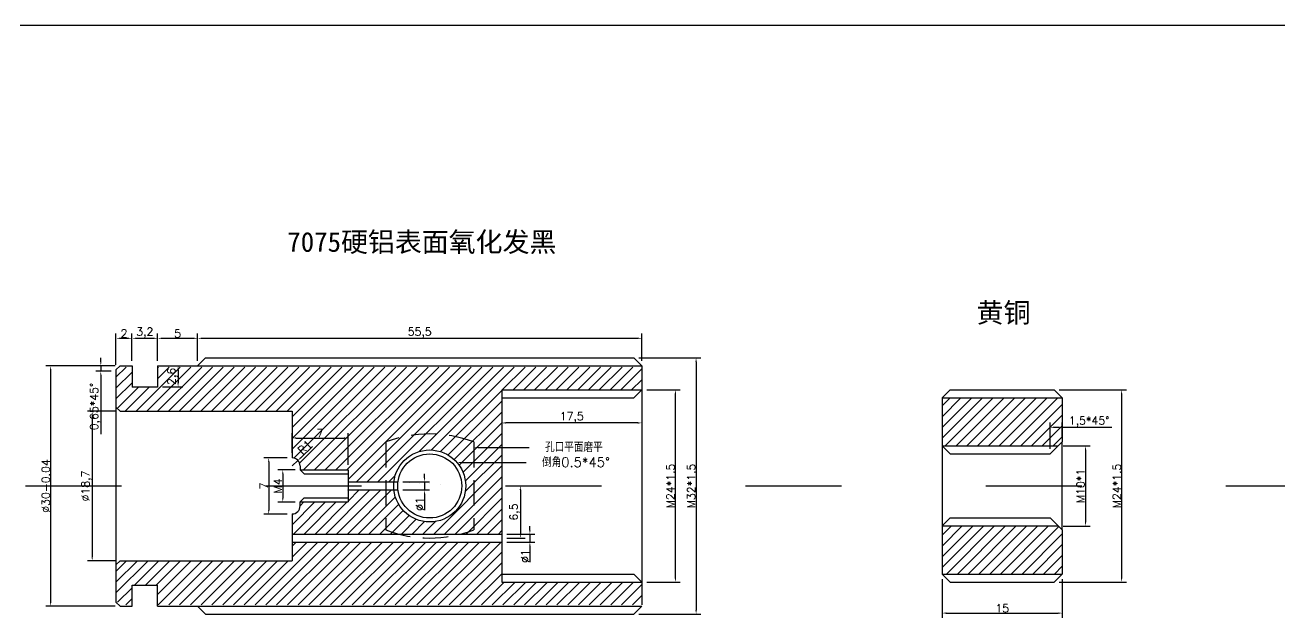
# Model space of a CAD drawing. Header units: millimetres. Extents: x 6817 to 15937, y -5221 to -164.
# Drawn here: x 9699.4 to 9856.1, y -1596.4 to -1522.4 of the extents above; entities that cross this region are included whole.
import ezdxf
from ezdxf import colors
from ezdxf.entities.mleader import LeaderData, LeaderLine
from ezdxf.math import Vec2, Vec3

# ---------------------------------------------------------------- set-up
doc = ezdxf.new("R2010")
doc.units = ezdxf.units.MM
doc.linetypes.add('ACAD_ISO03W100', pattern=[30, 12, -18])
doc.linetypes.add('HIDDEN', pattern=[9.525, 6.35, -3.175])
doc.layers.add('图层2', color=108, linetype='Continuous')
doc.styles.get("Standard").update_dxf_attribs({"font": 'txt', "bigfont": 'gbcbig.shx'})
doc.dimstyles.new('ISO-25', dxfattribs={"dimtxt": 1, "dimasz": 0.5, "dimexe": 0.6, "dimexo": 0.625, "dimgap": 0.1, "dimtad": 1, "dimtxsty": 'Standard', "dimcen": 2.5, "dimadec": 0, "dimazin": 0, "dimtfac": 1, "dimtmove": 0, "dimatfit": 3, "dimfxl": 0, "dimarcsym": 0})

# ---------------------------------------------------------------- blocks, each defined once
blk = doc.blocks.new('*D353')
at = {"layer": 'Defpoints', "color": 0, "linetype": 'ByBlock', "transparency": 16777216}
for p in [(9712.71, -1561.51), (9710.71, -1565.46), (9712.71, -1564.96)]:
    blk.add_point(p, dxfattribs=at)
at = {"layer": '图层2', "color": 0, "linetype": 'ByBlock', "lineweight": -2, "transparency": 16777216}
for p, q in [((9710.71, -1564.83), (9710.71, -1560.91)), ((9711.21, -1561.51), (9712.21, -1561.51)), ((9712.71, -1564.33), (9712.71, -1560.91))]:
    blk.add_line(p, q, dxfattribs=at)
at = {"layer": '图层2', "color": 0, "linetype": 'ByBlock', "transparency": 16777216}
for points in [[(9711.21, -1561.43), (9711.21, -1561.59), (9710.71, -1561.51)], [(9712.21, -1561.43), (9712.21, -1561.59), (9712.71, -1561.51)]]:
    blk.add_solid(points, dxfattribs=at)
at = {"layer": '图层2', "color": 0, "linetype": 'ByBlock', "transparency": 16777216, "insert": (9711.71, -1560.91), "char_height": 1, "attachment_point": 5}
blk.add_mtext('2', dxfattribs=at)
blk = doc.blocks.new('*D354')
at = {"layer": 'Defpoints', "color": 0, "linetype": 'ByBlock', "transparency": 16777216}
for p in [(9715.91, -1561.51), (9712.71, -1564.96), (9715.91, -1564.96)]:
    blk.add_point(p, dxfattribs=at)
at = {"layer": '图层2', "color": 0, "linetype": 'ByBlock', "lineweight": -2, "transparency": 16777216}
for p, q in [((9712.71, -1564.33), (9712.71, -1560.91)), ((9713.21, -1561.51), (9715.41, -1561.51)), ((9715.91, -1564.33), (9715.91, -1560.91))]:
    blk.add_line(p, q, dxfattribs=at)
at = {"layer": '图层2', "color": 0, "linetype": 'ByBlock', "transparency": 16777216}
for points in [[(9713.21, -1561.43), (9713.21, -1561.59), (9712.71, -1561.51)], [(9715.41, -1561.43), (9715.41, -1561.59), (9715.91, -1561.51)]]:
    blk.add_solid(points, dxfattribs=at)
at = {"layer": '图层2', "color": 0, "linetype": 'ByBlock', "transparency": 16777216, "insert": (9714.31, -1560.83), "char_height": 1, "attachment_point": 5}
blk.add_mtext('3,2', dxfattribs=at)
blk = doc.blocks.new('*D355')
at = {"layer": 'Defpoints', "color": 0, "linetype": 'ByBlock', "transparency": 16777216}
for p in [(9720.91, -1561.51), (9715.91, -1564.96), (9720.91, -1564.96)]:
    blk.add_point(p, dxfattribs=at)
at = {"layer": '图层2', "color": 0, "linetype": 'ByBlock', "lineweight": -2, "transparency": 16777216}
for p, q in [((9715.91, -1564.33), (9715.91, -1560.91)), ((9716.41, -1561.51), (9720.41, -1561.51)), ((9720.91, -1564.33), (9720.91, -1560.91))]:
    blk.add_line(p, q, dxfattribs=at)
at = {"layer": '图层2', "color": 0, "linetype": 'ByBlock', "transparency": 16777216}
for points in [[(9716.41, -1561.43), (9716.41, -1561.59), (9715.91, -1561.51)], [(9720.41, -1561.43), (9720.41, -1561.59), (9720.91, -1561.51)]]:
    blk.add_solid(points, dxfattribs=at)
at = {"layer": '图层2', "color": 0, "linetype": 'ByBlock', "transparency": 16777216, "insert": (9718.41, -1560.91), "char_height": 1, "attachment_point": 5}
blk.add_mtext('5', dxfattribs=at)
blk = doc.blocks.new('*D287')
at = {"layer": 'Defpoints', "color": 0, "linetype": 'ByBlock', "transparency": 16777216}
for p in [(9776.41, -1561.51), (9720.91, -1564.96), (9776.41, -1564.96)]:
    blk.add_point(p, dxfattribs=at)
at = {"layer": '图层2', "color": 0, "linetype": 'ByBlock', "lineweight": -2, "transparency": 16777216}
for p, q in [((9720.91, -1564.33), (9720.91, -1560.91)), ((9721.41, -1561.51), (9775.91, -1561.51)), ((9776.41, -1564.33), (9776.41, -1560.91))]:
    blk.add_line(p, q, dxfattribs=at)
at = {"layer": '图层2', "color": 0, "linetype": 'ByBlock', "transparency": 16777216}
for points in [[(9721.41, -1561.43), (9721.41, -1561.59), (9720.91, -1561.51)], [(9775.91, -1561.43), (9775.91, -1561.59), (9776.41, -1561.51)]]:
    blk.add_solid(points, dxfattribs=at)
at = {"layer": '图层2', "color": 0, "linetype": 'ByBlock', "transparency": 16777216, "insert": (9748.66, -1560.83), "char_height": 1, "attachment_point": 5}
blk.add_mtext('55,5', dxfattribs=at)
blk = doc.blocks.new('*D356')
at = {"layer": 'Defpoints', "color": 0, "linetype": 'ByBlock', "transparency": 16777216}
for p in [(9715.91, -1564.96), (9715.91, -1567.56), (9718.47, -1567.56)]:
    blk.add_point(p, dxfattribs=at)
at = {"layer": '图层2', "color": 0, "linetype": 'ByBlock', "lineweight": -2, "transparency": 16777216}
for p, q in [((9716.54, -1564.96), (9719.07, -1564.96)), ((9718.47, -1565.46), (9718.47, -1567.06)), ((9716.54, -1567.56), (9719.07, -1567.56))]:
    blk.add_line(p, q, dxfattribs=at)
at = {"layer": '图层2', "color": 0, "linetype": 'ByBlock', "transparency": 16777216}
for points in [[(9718.38, -1565.46), (9718.55, -1565.46), (9718.47, -1564.96)], [(9718.38, -1567.06), (9718.55, -1567.06), (9718.47, -1567.56)]]:
    blk.add_solid(points, dxfattribs=at)
at = {"layer": '图层2', "color": 0, "linetype": 'ByBlock', "transparency": 16777216, "insert": (9717.78, -1566.26), "char_height": 1, "attachment_point": 5, "rotation": 90}
blk.add_mtext('2,6', dxfattribs=at)
blk = doc.blocks.new('*D357')
at = {"layer": 'Defpoints', "color": 0, "linetype": 'ByBlock', "transparency": 16777216}
for p in [(9708.81, -1565.61), (9710.71, -1565.61), (9711.21, -1564.96)]:
    blk.add_point(p, dxfattribs=at)
at = {"layer": '图层2', "color": 0, "linetype": 'ByBlock', "lineweight": -2, "transparency": 16777216}
for p, q in [((9708.81, -1564.46), (9708.81, -1563.96)), ((9710.59, -1564.96), (9708.21, -1564.96)), ((9710.09, -1565.61), (9708.21, -1565.61)), ((9708.81, -1564.96), (9708.81, -1565.61)), ((9708.81, -1566.11), (9708.81, -1573.47))]:
    blk.add_line(p, q, dxfattribs=at)
at = {"layer": '图层2', "color": 0, "linetype": 'ByBlock', "transparency": 16777216}
for points in [[(9708.73, -1564.46), (9708.89, -1564.46), (9708.81, -1564.96)], [(9708.73, -1566.11), (9708.89, -1566.11), (9708.81, -1565.61)]]:
    blk.add_solid(points, dxfattribs=at)
at = {"layer": '图层2', "color": 0, "linetype": 'ByBlock', "transparency": 16777216, "insert": (9708.13, -1570.04), "char_height": 1, "attachment_point": 5, "rotation": 90}
blk.add_mtext('0,65*45%%D', dxfattribs=at)
blk = doc.blocks.new('*D358')
at = {"layer": 'Defpoints', "color": 0, "linetype": 'ByBlock', "transparency": 16777216}
for p in [(9711.21, -1564.96), (9702.54, -1594.96), (9711.21, -1594.96)]:
    blk.add_point(p, dxfattribs=at)
at = {"layer": '图层2', "color": 0, "linetype": 'ByBlock', "lineweight": -2, "transparency": 16777216}
for p, q in [((9710.59, -1564.96), (9701.94, -1564.96)), ((9702.54, -1565.46), (9702.54, -1594.46)), ((9710.59, -1594.96), (9701.94, -1594.96))]:
    blk.add_line(p, q, dxfattribs=at)
at = {"layer": '图层2', "color": 0, "linetype": 'ByBlock', "transparency": 16777216}
for points in [[(9702.46, -1565.46), (9702.63, -1565.46), (9702.54, -1564.96)], [(9702.46, -1594.46), (9702.63, -1594.46), (9702.54, -1594.96)]]:
    blk.add_solid(points, dxfattribs=at)
at = {"layer": '图层2', "color": 0, "linetype": 'ByBlock', "transparency": 16777216, "insert": (9701.94, -1579.96), "char_height": 1, "attachment_point": 5, "rotation": 90}
blk.add_mtext('%%C30-0.04', dxfattribs=at)
blk = doc.blocks.new('*D359')
at = {"layer": 'Defpoints', "color": 0, "linetype": 'ByBlock', "transparency": 16777216}
for p in [(9711.21, -1570.61), (9707.74, -1589.31), (9711.21, -1589.31)]:
    blk.add_point(p, dxfattribs=at)
at = {"layer": '图层2', "color": 0, "linetype": 'ByBlock', "lineweight": -2, "transparency": 16777216}
for p, q in [((9710.59, -1570.61), (9707.14, -1570.61)), ((9707.74, -1571.11), (9707.74, -1588.81)), ((9710.59, -1589.31), (9707.14, -1589.31))]:
    blk.add_line(p, q, dxfattribs=at)
at = {"layer": '图层2', "color": 0, "linetype": 'ByBlock', "transparency": 16777216}
for points in [[(9707.65, -1571.11), (9707.82, -1571.11), (9707.74, -1570.61)], [(9707.65, -1588.81), (9707.82, -1588.81), (9707.74, -1589.31)]]:
    blk.add_solid(points, dxfattribs=at)
at = {"layer": '图层2', "color": 0, "linetype": 'ByBlock', "transparency": 16777216, "insert": (9707.05, -1579.96), "char_height": 1, "attachment_point": 5, "rotation": 90}
blk.add_mtext('%%C18,7', dxfattribs=at)
blk = doc.blocks.new('*D360')
at = {"layer": 'Defpoints', "color": 0, "linetype": 'ByBlock', "transparency": 16777216}
for p in [(9775.41, -1563.96), (9775.41, -1595.96), (9783.2, -1595.96)]:
    blk.add_point(p, dxfattribs=at)
at = {"layer": '图层2', "color": 0, "linetype": 'ByBlock', "lineweight": -2, "transparency": 16777216}
for p, q in [((9776.04, -1563.96), (9783.8, -1563.96)), ((9783.2, -1564.46), (9783.2, -1595.46)), ((9776.04, -1595.96), (9783.8, -1595.96))]:
    blk.add_line(p, q, dxfattribs=at)
at = {"layer": '图层2', "color": 0, "linetype": 'ByBlock', "transparency": 16777216}
for points in [[(9783.11, -1564.46), (9783.28, -1564.46), (9783.2, -1563.96)], [(9783.11, -1595.46), (9783.28, -1595.46), (9783.2, -1595.96)]]:
    blk.add_solid(points, dxfattribs=at)
at = {"layer": '图层2', "color": 0, "linetype": 'ByBlock', "transparency": 16777216, "insert": (9782.6, -1579.96), "char_height": 1, "attachment_point": 5, "rotation": 90}
blk.add_mtext('M32*1.5', dxfattribs=at)
blk = doc.blocks.new('*D361')
at = {"layer": 'Defpoints', "color": 0, "linetype": 'ByBlock', "transparency": 16777216}
for p in [(9776.41, -1567.96), (9780.61, -1567.96), (9776.41, -1591.96)]:
    blk.add_point(p, dxfattribs=at)
at = {"layer": '图层2', "color": 0, "linetype": 'ByBlock', "lineweight": -2, "transparency": 16777216}
for p, q in [((9777.04, -1567.96), (9781.21, -1567.96)), ((9780.61, -1591.46), (9780.61, -1568.46)), ((9777.04, -1591.96), (9781.21, -1591.96))]:
    blk.add_line(p, q, dxfattribs=at)
at = {"layer": '图层2', "color": 0, "linetype": 'ByBlock', "transparency": 16777216}
for points in [[(9780.53, -1568.46), (9780.7, -1568.46), (9780.61, -1567.96)], [(9780.53, -1591.46), (9780.7, -1591.46), (9780.61, -1591.96)]]:
    blk.add_solid(points, dxfattribs=at)
at = {"layer": '图层2', "color": 0, "linetype": 'ByBlock', "transparency": 16777216, "insert": (9780.01, -1579.96), "char_height": 1, "attachment_point": 5, "rotation": 90}
blk.add_mtext('M24*1.5', dxfattribs=at)
blk = doc.blocks.new('*D362')
at = {"layer": 'Defpoints', "color": 0, "linetype": 'ByBlock', "transparency": 16777216}
for p in [(9758.91, -1568.96), (9776.41, -1567.96), (9758.91, -1572.08)]:
    blk.add_point(p, dxfattribs=at)
at = {"layer": '图层2', "color": 0, "linetype": 'ByBlock', "lineweight": -2, "transparency": 16777216}
for p, q in [((9776.41, -1568.58), (9776.41, -1572.68)), ((9758.91, -1569.58), (9758.91, -1572.68)), ((9775.91, -1572.08), (9759.41, -1572.08))]:
    blk.add_line(p, q, dxfattribs=at)
at = {"layer": '图层2', "color": 0, "linetype": 'ByBlock', "transparency": 16777216}
for points in [[(9759.41, -1572), (9759.41, -1572.17), (9758.91, -1572.08)], [(9775.91, -1572), (9775.91, -1572.17), (9776.41, -1572.08)]]:
    blk.add_solid(points, dxfattribs=at)
at = {"layer": '图层2', "color": 0, "linetype": 'ByBlock', "transparency": 16777216, "insert": (9767.66, -1571.4), "char_height": 1, "attachment_point": 5}
blk.add_mtext('17,5', dxfattribs=at)
blk = doc.blocks.new('*D363')
at = {"layer": 'Defpoints', "color": 0, "linetype": 'ByBlock', "transparency": 16777216}
for p in [(9733.71, -1577.96), (9731.55, -1581.96), (9733.71, -1581.96)]:
    blk.add_point(p, dxfattribs=at)
at = {"layer": '图层2', "color": 0, "linetype": 'ByBlock', "lineweight": -2, "transparency": 16777216}
for p, q in [((9733.09, -1577.96), (9730.95, -1577.96)), ((9731.55, -1578.46), (9731.55, -1581.46)), ((9733.09, -1581.96), (9730.95, -1581.96))]:
    blk.add_line(p, q, dxfattribs=at)
at = {"layer": '图层2', "color": 0, "linetype": 'ByBlock', "transparency": 16777216}
for points in [[(9731.47, -1578.46), (9731.64, -1578.46), (9731.55, -1577.96)], [(9731.47, -1581.46), (9731.64, -1581.46), (9731.55, -1581.96)]]:
    blk.add_solid(points, dxfattribs=at)
at = {"layer": '图层2', "color": 0, "linetype": 'ByBlock', "transparency": 16777216, "insert": (9730.95, -1579.96), "char_height": 1, "attachment_point": 5, "rotation": 90}
blk.add_mtext('M4', dxfattribs=at)
blk = doc.blocks.new('*D364')
at = {"layer": 'Defpoints', "color": 0, "linetype": 'ByBlock', "transparency": 16777216}
for p in [(9739.71, -1573.97), (9732.71, -1576.46), (9739.71, -1577.96)]:
    blk.add_point(p, dxfattribs=at)
at = {"layer": '图层2', "color": 0, "linetype": 'ByBlock', "lineweight": -2, "transparency": 16777216}
for p, q in [((9732.71, -1575.83), (9732.71, -1573.37)), ((9733.21, -1573.97), (9739.21, -1573.97)), ((9739.71, -1577.33), (9739.71, -1573.37))]:
    blk.add_line(p, q, dxfattribs=at)
at = {"layer": '图层2', "color": 0, "linetype": 'ByBlock', "transparency": 16777216}
for points in [[(9733.21, -1573.88), (9733.21, -1574.05), (9732.71, -1573.97)], [(9739.21, -1573.88), (9739.21, -1574.05), (9739.71, -1573.97)]]:
    blk.add_solid(points, dxfattribs=at)
at = {"layer": '图层2', "color": 0, "linetype": 'ByBlock', "transparency": 16777216, "insert": (9736.21, -1573.37), "char_height": 1, "attachment_point": 5}
blk.add_mtext('7', dxfattribs=at)
blk = doc.blocks.new('*D365')
at = {"layer": 'Defpoints', "color": 0, "linetype": 'ByBlock', "transparency": 16777216}
for p in [(9745.94, -1579.46), (9745.94, -1580.46), (9749.27, -1580.46)]:
    blk.add_point(p, dxfattribs=at)
at = {"layer": '图层2', "color": 0, "linetype": 'ByBlock', "lineweight": -2, "transparency": 16777216}
for p, q in [((9749.27, -1578.96), (9749.27, -1578.46)), ((9746.57, -1579.46), (9749.87, -1579.46)), ((9746.57, -1580.46), (9749.87, -1580.46)), ((9749.27, -1579.46), (9749.27, -1580.46)), ((9749.27, -1580.96), (9749.27, -1582.99))]:
    blk.add_line(p, q, dxfattribs=at)
at = {"layer": '图层2', "color": 0, "linetype": 'ByBlock', "transparency": 16777216}
for points in [[(9749.19, -1578.96), (9749.35, -1578.96), (9749.27, -1579.46)], [(9749.19, -1580.96), (9749.35, -1580.96), (9749.27, -1580.46)]]:
    blk.add_solid(points, dxfattribs=at)
at = {"layer": '图层2', "color": 0, "linetype": 'ByBlock', "transparency": 16777216, "insert": (9748.67, -1582.22), "char_height": 1, "attachment_point": 5, "rotation": 90}
blk.add_mtext('%%C1', dxfattribs=at)
blk = doc.blocks.new('*D366')
at = {"layer": 'Defpoints', "color": 0, "linetype": 'ByBlock', "transparency": 16777216}
for p in [(9758.91, -1585.96), (9758.91, -1586.96), (9762.43, -1586.96)]:
    blk.add_point(p, dxfattribs=at)
at = {"layer": '图层2', "color": 0, "linetype": 'ByBlock', "lineweight": -2, "transparency": 16777216}
for p, q in [((9762.43, -1585.46), (9762.43, -1584.96)), ((9759.54, -1585.96), (9763.03, -1585.96)), ((9762.43, -1585.96), (9762.43, -1586.96)), ((9759.54, -1586.96), (9763.03, -1586.96)), ((9762.43, -1587.46), (9762.43, -1589.49))]:
    blk.add_line(p, q, dxfattribs=at)
at = {"layer": '图层2', "color": 0, "linetype": 'ByBlock', "transparency": 16777216}
for points in [[(9762.34, -1585.46), (9762.51, -1585.46), (9762.43, -1585.96)], [(9762.34, -1587.46), (9762.51, -1587.46), (9762.43, -1586.96)]]:
    blk.add_solid(points, dxfattribs=at)
at = {"layer": '图层2', "color": 0, "linetype": 'ByBlock', "transparency": 16777216, "insert": (9761.83, -1588.72), "char_height": 1, "attachment_point": 5, "rotation": 90}
blk.add_mtext('%%C1', dxfattribs=at)
blk = doc.blocks.new('*D367')
at = {"layer": 'Defpoints', "color": 0, "linetype": 'ByBlock', "transparency": 16777216}
for p in [(9758.91, -1579.96), (9758.91, -1586.46), (9761.24, -1586.46)]:
    blk.add_point(p, dxfattribs=at)
at = {"layer": '图层2', "color": 0, "linetype": 'ByBlock', "lineweight": -2, "transparency": 16777216}
for p, q in [((9759.54, -1579.96), (9761.84, -1579.96)), ((9761.24, -1580.46), (9761.24, -1585.96)), ((9759.54, -1586.46), (9761.84, -1586.46))]:
    blk.add_line(p, q, dxfattribs=at)
at = {"layer": '图层2', "color": 0, "linetype": 'ByBlock', "transparency": 16777216}
for points in [[(9761.15, -1580.46), (9761.32, -1580.46), (9761.24, -1579.96)], [(9761.15, -1585.96), (9761.32, -1585.96), (9761.24, -1586.46)]]:
    blk.add_solid(points, dxfattribs=at)
at = {"layer": '图层2', "color": 0, "linetype": 'ByBlock', "transparency": 16777216, "insert": (9760.55, -1583.21), "char_height": 1, "attachment_point": 5, "rotation": 90}
blk.add_mtext('6,5', dxfattribs=at)
blk = doc.blocks.new('*D368')
at = {"layer": 'Defpoints', "color": 0, "linetype": 'ByBlock', "transparency": 16777216}
for p in [(9827.95, -1567.96), (9827.95, -1591.96), (9836.37, -1591.96)]:
    blk.add_point(p, dxfattribs=at)
at = {"layer": '图层2', "color": 0, "linetype": 'ByBlock', "lineweight": -2, "transparency": 16777216}
for p, q in [((9828.58, -1567.96), (9836.97, -1567.96)), ((9836.37, -1568.46), (9836.37, -1591.46)), ((9828.58, -1591.96), (9836.97, -1591.96))]:
    blk.add_line(p, q, dxfattribs=at)
at = {"layer": '图层2', "color": 0, "linetype": 'ByBlock', "transparency": 16777216}
for points in [[(9836.28, -1568.46), (9836.45, -1568.46), (9836.37, -1567.96)], [(9836.28, -1591.46), (9836.45, -1591.46), (9836.37, -1591.96)]]:
    blk.add_solid(points, dxfattribs=at)
at = {"layer": '图层2', "color": 0, "linetype": 'ByBlock', "transparency": 16777216, "insert": (9835.77, -1579.96), "char_height": 1, "attachment_point": 5, "rotation": 90}
blk.add_mtext('M24*1.5', dxfattribs=at)
blk = doc.blocks.new('*D369')
at = {"layer": 'Defpoints', "color": 0, "linetype": 'ByBlock', "transparency": 16777216}
for p in [(9828.45, -1574.96), (9828.45, -1584.96), (9831.85, -1584.96)]:
    blk.add_point(p, dxfattribs=at)
at = {"layer": '图层2', "color": 0, "linetype": 'ByBlock', "lineweight": -2, "transparency": 16777216}
for p, q in [((9829.08, -1574.96), (9832.45, -1574.96)), ((9831.85, -1575.46), (9831.85, -1584.46)), ((9829.08, -1584.96), (9832.45, -1584.96))]:
    blk.add_line(p, q, dxfattribs=at)
at = {"layer": '图层2', "color": 0, "linetype": 'ByBlock', "transparency": 16777216}
for points in [[(9831.77, -1575.46), (9831.93, -1575.46), (9831.85, -1574.96)], [(9831.77, -1584.46), (9831.93, -1584.46), (9831.85, -1584.96)]]:
    blk.add_solid(points, dxfattribs=at)
at = {"layer": '图层2', "color": 0, "linetype": 'ByBlock', "transparency": 16777216, "insert": (9831.25, -1579.96), "char_height": 1, "attachment_point": 5, "rotation": 90}
blk.add_mtext('M10*1', dxfattribs=at)
blk = doc.blocks.new('*D370')
at = {"layer": 'Defpoints', "color": 0, "linetype": 'ByBlock', "transparency": 16777216}
for p in [(9813.95, -1590.96), (9828.95, -1590.96), (9828.95, -1595.84)]:
    blk.add_point(p, dxfattribs=at)
at = {"layer": '图层2', "color": 0, "linetype": 'ByBlock', "lineweight": -2, "transparency": 16777216}
for p, q in [((9813.95, -1591.58), (9813.95, -1596.44)), ((9828.95, -1591.58), (9828.95, -1596.44)), ((9814.45, -1595.84), (9828.45, -1595.84))]:
    blk.add_line(p, q, dxfattribs=at)
at = {"layer": '图层2', "color": 0, "linetype": 'ByBlock', "transparency": 16777216}
for points in [[(9814.45, -1595.75), (9814.45, -1595.92), (9813.95, -1595.84)], [(9828.45, -1595.75), (9828.45, -1595.92), (9828.95, -1595.84)]]:
    blk.add_solid(points, dxfattribs=at)
at = {"layer": '图层2', "color": 0, "linetype": 'ByBlock', "transparency": 16777216, "insert": (9821.45, -1595.24), "char_height": 1, "attachment_point": 5}
blk.add_mtext('15', dxfattribs=at)
blk = doc.blocks.new('*D488')
at = {"layer": 'Defpoints', "color": 0, "linetype": 'ByBlock', "transparency": 16777216}
for p in [(9828.95, -1572.63), (9828.95, -1574.46), (9827.45, -1575.96)]:
    blk.add_point(p, dxfattribs=at)
at = {"layer": '图层2', "color": 0, "linetype": 'ByBlock', "lineweight": -2, "transparency": 16777216}
for p, q in [((9827.45, -1575.33), (9827.45, -1572.03)), ((9827.95, -1572.63), (9828.45, -1572.63)), ((9828.95, -1573.83), (9828.95, -1572.03)), ((9828.95, -1572.63), (9835.15, -1572.63))]:
    blk.add_line(p, q, dxfattribs=at)
at = {"layer": '图层2', "color": 0, "linetype": 'ByBlock', "transparency": 16777216}
for points in [[(9827.95, -1572.54), (9827.95, -1572.71), (9827.45, -1572.63)], [(9828.45, -1572.54), (9828.45, -1572.71), (9828.95, -1572.63)]]:
    blk.add_solid(points, dxfattribs=at)
at = {"layer": '图层2', "color": 0, "linetype": 'ByBlock', "transparency": 16777216, "insert": (9832.3, -1571.94), "char_height": 1, "attachment_point": 5}
blk.add_mtext('1,5*45%%D', dxfattribs=at)
blk = doc.blocks.new('*D548')
at = {"layer": 'Defpoints', "color": 0, "linetype": 'ByBlock', "transparency": 16777216}
for p in [(9733.44, -1576.77), (9732.71, -1577.46)]:
    blk.add_point(p, dxfattribs=at)
at = {"layer": '图层2', "color": 0, "linetype": 'ByBlock', "lineweight": -2, "transparency": 16777216}
for p, q in [((9735.28, -1575.03), (9733.8, -1576.43)), ((9732.71, -1577.46), (9733.44, -1576.77))]:
    blk.add_line(p, q, dxfattribs=at)
at = {"layer": '图层2', "color": 0, "linetype": 'ByBlock', "transparency": 16777216}
blk.add_solid([(9733.74, -1576.36), (9733.86, -1576.49), (9733.44, -1576.77)], dxfattribs=at)
at = {"layer": '图层2', "color": 0, "linetype": 'ByBlock', "transparency": 16777216, "insert": (9734.31, -1575.12), "char_height": 1, "attachment_point": 5, "rotation": 43.4571}
blk.add_mtext('R1', dxfattribs=at)
blk = doc.blocks.new('*D549')
at = {"layer": 'Defpoints', "color": 0, "linetype": 'ByBlock', "transparency": 16777216}
for p in [(9732.71, -1576.46), (9729.79, -1583.46), (9732.71, -1583.46)]:
    blk.add_point(p, dxfattribs=at)
at = {"layer": '图层2', "color": 0, "linetype": 'ByBlock', "lineweight": -2, "transparency": 16777216}
for p, q in [((9732.09, -1576.46), (9729.19, -1576.46)), ((9729.79, -1576.96), (9729.79, -1582.96)), ((9732.09, -1583.46), (9729.19, -1583.46))]:
    blk.add_line(p, q, dxfattribs=at)
at = {"layer": '图层2', "color": 0, "linetype": 'ByBlock', "transparency": 16777216}
for points in [[(9729.71, -1576.96), (9729.88, -1576.96), (9729.79, -1576.46)], [(9729.71, -1582.96), (9729.88, -1582.96), (9729.79, -1583.46)]]:
    blk.add_solid(points, dxfattribs=at)
at = {"layer": '图层2', "color": 0, "linetype": 'ByBlock', "transparency": 16777216, "insert": (9729.19, -1579.96), "char_height": 1, "attachment_point": 5, "rotation": 90}
blk.add_mtext('7', dxfattribs=at)

msp = doc.modelspace()

# ---------------------------------------------------------------- hatches: boundary and pattern name
at = {"layer": '图层2', "linetype": 'ByBlock'}
h = msp.add_hatch(dxfattribs=at)
h.set_pattern_fill('ANSI31', color=4, scale=0.3)
h.set_pattern_definition([(45, (5542.121, 299.759), (-0.6735192, 0.6735192), [])])
h.paths.add_polyline_path([(9710.711, -1594.307), (9711.211, -1594.807), (9712.711, -1594.807), (9712.711, -1592.307), (9715.911, -1592.307), (9715.911, -1594.807), (9776.411, -1594.807), (9776.411, -1591.957), (9758.911, -1591.957), (9758.911, -1586.957), (9732.711, -1586.957), (9732.711, -1589.307), (9711.211, -1589.307), (9710.711, -1589.807)])
edge = h.paths.add_edge_path()
edge.add_arc((9732.711, -1582.457), 1, 270, 360)
edge.add_line((9733.711, -1582.457), (9733.711, -1581.957))
edge.add_line((9733.711, -1581.957), (9739.711, -1581.957))
edge.add_line((9739.711, -1581.957), (9739.711, -1580.457))
edge.add_line((9739.711, -1580.457), (9745.439, -1580.457))
edge.add_arc((9749.911, -1579.957), 4.5, 186.37937, 360)
edge.add_line((9754.411, -1579.957), (9758.911, -1579.957))
edge.add_line((9758.911, -1579.957), (9758.911, -1585.957))
edge.add_line((9758.911, -1585.957), (9732.711, -1585.957))
edge.add_line((9732.711, -1585.957), (9732.711, -1583.457))
edge = h.paths.add_edge_path()
edge.add_line((9733.711, -1577.457), (9733.711, -1577.957))
edge.add_line((9733.711, -1577.957), (9739.711, -1577.957))
edge.add_line((9739.711, -1577.957), (9739.711, -1579.457))
edge.add_line((9739.711, -1579.457), (9745.439, -1579.457))
edge.add_arc((9749.911, -1579.957), 4.5, 0, 173.62063, ccw=False)
edge.add_line((9754.411, -1579.957), (9758.911, -1579.957))
edge.add_line((9758.911, -1579.957), (9758.911, -1567.957))
edge.add_line((9758.911, -1567.957), (9776.411, -1567.957))
edge.add_line((9776.411, -1567.957), (9776.411, -1565.107))
edge.add_line((9776.411, -1565.107), (9715.911, -1565.107))
edge.add_line((9715.911, -1565.107), (9715.911, -1567.607))
edge.add_line((9715.911, -1567.607), (9712.711, -1567.607))
edge.add_line((9712.711, -1567.607), (9712.711, -1565.107))
edge.add_line((9712.711, -1565.107), (9710.711, -1565.107))
edge.add_line((9710.711, -1565.107), (9710.711, -1570.107))
edge.add_line((9710.711, -1570.107), (9711.211, -1570.607))
edge.add_line((9711.211, -1570.607), (9732.711, -1570.607))
edge.add_line((9732.711, -1570.607), (9732.711, -1576.457))
edge.add_arc((9732.711, -1577.457), 1, 0, 90, ccw=False)
h = msp.add_hatch(dxfattribs=at)
h.set_pattern_fill('ANSI31', color=4, scale=0.3)
h.set_pattern_definition([(45, (8381.1847, 1267.3921), (-0.6735192, 0.6735192), [])])
h.paths.add_polyline_path([(9828.951, -1568.957), (9813.951, -1568.957), (9813.951, -1573.957), (9813.951, -1574.957), (9828.451, -1574.957), (9828.951, -1574.457), (9828.951, -1573.957)])
h.paths.add_polyline_path([(9828.951, -1585.457), (9828.451, -1584.957), (9813.951, -1584.957), (9813.951, -1585.957), (9813.951, -1590.957), (9828.951, -1590.957)])

# ---------------------------------------------------------------- linework, layer by layer
at = {"color": 1, "linetype": 'ACAD_ISO03W100'}
msp.add_line((9639.385, -1579.957), (10016.503, -1579.957), dxfattribs=at)
at = {"layer": '图层2', "color": 2, "linetype": 'ByBlock'}
msp.add_line((9494.427, -1522.385), (10175.615, -1522.385), dxfattribs=at)
at = {"layer": '图层2', "color": 4, "linetype": 'ByBlock'}
for p, q in [((9720.911, -1564.957), (9721.911, -1563.957)), ((9721.911, -1563.957), (9775.411, -1563.957)), ((9775.411, -1563.957), (9776.411, -1564.957)), ((9758.911, -1568.957), (9775.411, -1568.957)), ((9813.951, -1568.957), (9814.951, -1567.957)), ((9814.951, -1567.957), (9827.951, -1567.957)), ((9827.951, -1567.957), (9828.951, -1568.957)), ((9813.951, -1574.957), (9814.951, -1575.957)), ((9827.451, -1575.957), (9828.951, -1574.457)), ((9814.951, -1575.957), (9827.451, -1575.957)), ((9734.211, -1578.457), (9733.711, -1577.957)), ((9734.211, -1578.457), (9739.711, -1578.457)), ((9734.211, -1581.457), (9733.711, -1581.957)), ((9734.211, -1581.457), (9739.711, -1581.457)), ((9813.951, -1584.957), (9814.951, -1583.957)), ((9814.951, -1583.957), (9827.451, -1583.957)), ((9827.451, -1583.957), (9828.951, -1585.457)), ((9758.911, -1590.957), (9775.411, -1590.957)), ((9813.951, -1590.957), (9814.951, -1591.957)), ((9827.951, -1591.957), (9828.951, -1590.957)), ((9814.951, -1591.957), (9827.951, -1591.957)), ((9720.911, -1594.957), (9721.911, -1595.957)), ((9721.911, -1595.957), (9775.411, -1595.957)), ((9775.411, -1595.957), (9776.411, -1594.957))]:
    msp.add_line(p, q, dxfattribs=at)
at = {"layer": '图层2', "color": 6, "linetype": 'ByBlock'}
for p, q in [((9710.711, -1565.457), (9711.211, -1564.957)), ((9710.711, -1565.457), (9710.711, -1570.107)), ((9711.211, -1564.957), (9712.711, -1564.957)), ((9712.711, -1564.957), (9712.711, -1567.607)), ((9715.911, -1564.957), (9715.911, -1567.607)), ((9715.911, -1564.957), (9776.411, -1564.957)), ((9720.911, -1564.957), (9720.911, -1564.957)), ((9776.411, -1564.957), (9776.411, -1567.957)), ((9712.711, -1567.557), (9715.911, -1567.557)), ((9758.911, -1567.957), (9758.911, -1591.957)), ((9758.911, -1567.957), (9776.411, -1567.957)), ((9775.411, -1568.957), (9776.411, -1567.957)), ((9776.411, -1567.957), (9776.411, -1591.957)), ((9813.951, -1568.957), (9828.951, -1568.957)), ((9813.951, -1568.957), (9813.951, -1573.957)), ((9828.951, -1568.957), (9828.951, -1573.957)), ((9711.211, -1570.607), (9710.711, -1570.107)), ((9710.711, -1570.107), (9710.711, -1589.807)), ((9711.211, -1570.607), (9732.711, -1570.607)), ((9732.711, -1570.607), (9732.711, -1576.457)), ((9813.951, -1573.957), (9813.951, -1585.957)), ((9828.951, -1573.957), (9828.951, -1574.457)), ((9813.951, -1574.957), (9828.451, -1574.957)), ((9828.951, -1585.457), (9828.951, -1574.457)), ((9733.711, -1577.457), (9733.711, -1577.957)), ((9733.711, -1577.957), (9739.711, -1577.957)), ((9739.711, -1577.957), (9739.711, -1579.457)), ((9739.711, -1579.457), (9745.943, -1579.457)), ((9739.711, -1579.457), (9739.711, -1580.457)), ((9739.711, -1580.457), (9745.943, -1580.457)), ((9739.711, -1580.457), (9739.711, -1581.957)), ((9733.711, -1581.957), (9739.711, -1581.957)), ((9733.711, -1582.457), (9733.711, -1581.957)), ((9732.711, -1583.457), (9732.711, -1589.307)), ((9813.951, -1584.957), (9828.451, -1584.957)), ((9732.711, -1585.957), (9758.911, -1585.957)), ((9813.951, -1585.957), (9813.951, -1590.957)), ((9828.951, -1585.457), (9828.951, -1590.957)), ((9732.711, -1586.957), (9758.911, -1586.957)), ((9711.211, -1589.307), (9710.711, -1589.807)), ((9710.711, -1589.807), (9710.711, -1594.457)), ((9711.211, -1589.307), (9732.711, -1589.307)), ((9776.411, -1591.957), (9775.411, -1590.957)), ((9813.951, -1590.957), (9828.951, -1590.957)), ((9712.711, -1592.357), (9715.911, -1592.357)), ((9712.711, -1594.957), (9712.711, -1592.357)), ((9715.911, -1594.957), (9715.911, -1592.357)), ((9758.911, -1591.957), (9776.411, -1591.957)), ((9776.411, -1591.957), (9776.411, -1594.807)), ((9711.211, -1594.957), (9710.711, -1594.457)), ((9711.211, -1594.957), (9712.711, -1594.957)), ((9715.911, -1594.957), (9776.411, -1594.957)), ((9720.911, -1594.957), (9720.911, -1594.957))]:
    msp.add_line(p, q, dxfattribs=at)
at = {"layer": '图层2', "color": 3, "linetype": 'HIDDEN', "ltscale": 0.5}
for p, q in [((9744.411, -1574.457), (9744.411, -1585.457)), ((9755.411, -1574.457), (9755.411, -1585.457))]:
    msp.add_line(p, q, dxfattribs=at)
at = {"layer": '图层2', "color": 6, "linetype": 'ByBlock'}
for radius in [4.5, 4]:
    msp.add_circle((9749.911, -1579.957), radius, dxfattribs=at)
at = {"layer": '图层2', "color": 3, "linetype": 'HIDDEN', "ltscale": 0.5}
for centre, start, end in [((9749.911, -1589.082), 69.39031, 110.60969), ((9749.911, -1570.832), 249.39031, 290.60969)]:
    msp.add_arc(centre, 15.625, start, end, dxfattribs=at)
at = {"layer": '图层2', "color": 6, "linetype": 'ByBlock'}
for centre, start, end in [((9732.711, -1577.457), 0, 90), ((9732.711, -1582.457), 270, 0)]:
    msp.add_arc(centre, 1, start, end, dxfattribs=at)

# ---------------------------------------------------------------- texts
at = {"color": 2, "char_height": 2.46562, "width": 38.16509, "attachment_point": 1}
for s, insert in [('{\\fSimSun|b0|i0|c134|p2;7075硬铝表面氧化发黑}', (9732.119, -1548.238)), ('{\\fSimSun|b0|i0|c134|p2;黄铜}', (9818.25, -1557.071))]:
    msp.add_mtext(s, dxfattribs=dict(at, insert=insert))

# ---------------------------------------------------------------- dimensions: what is measured, and where the dimension line sits
at = {"layer": '图层2', "color": 3, "linetype": 'ByBlock'}
for base, p1, p2, picture, middle in [((9712.711, -1561.512), (9710.711, -1565.457), (9712.711, -1564.957), '*D353', (9711.711, -1560.912)), ((9715.911, -1561.512), (9712.711, -1564.957), (9715.911, -1564.957), '*D354', (9714.311, -1560.828)), ((9720.911, -1561.512), (9715.911, -1564.957), (9720.911, -1564.957), '*D355', (9718.411, -1560.912)), ((9776.411, -1561.512), (9720.911, -1564.957), (9776.411, -1564.957), '*D287', (9748.661, -1560.828)), ((9758.911, -1572.085), (9776.411, -1567.957), (9758.911, -1568.957), '*D362', (9767.661, -1571.401)), ((9739.711, -1573.968), (9732.711, -1576.457), (9739.711, -1577.957), '*D364', (9736.211, -1573.368)), ((9828.951, -1595.837), (9813.951, -1590.957), (9828.951, -1590.957), '*D370', (9821.451, -1595.237))]:
    dim = msp.add_linear_dim(base=base, p1=p1, p2=p2, dimstyle='ISO-25', dxfattribs=at)
    dim.commit()
    dim.dimension.update_dxf_attribs({"geometry": picture, "text_midpoint": middle})
for base, p1, p2, text, picture, middle in [((9708.812, -1565.607), (9711.211, -1564.957), (9710.711, -1565.607), '<>*45%%D', '*D357', (9708.128, -1570.04)), ((9783.198, -1595.957), (9775.411, -1563.957), (9775.411, -1595.957), 'M<>*1.5', '*D360', (9782.598, -1579.957)), ((9702.545, -1594.957), (9711.211, -1564.957), (9711.211, -1594.957), '%%C<>-0.04', '*D358', (9701.945, -1579.957)), ((9780.614, -1567.957), (9776.411, -1591.957), (9776.411, -1567.957), 'M24*1.5', '*D361', (9780.014, -1579.957)), ((9836.368, -1591.957), (9827.951, -1567.957), (9827.951, -1591.957), 'M24*1.5', '*D368', (9835.768, -1579.957)), ((9707.738, -1589.307), (9711.211, -1570.607), (9711.211, -1589.307), '%%C<>', '*D359', (9707.054, -1579.957)), ((9831.85, -1584.957), (9828.451, -1574.957), (9828.451, -1584.957), 'M10*1', '*D369', (9831.25, -1579.957)), ((9731.553, -1581.957), (9733.711, -1577.957), (9733.711, -1581.957), 'M4', '*D363', (9730.953, -1579.957)), ((9749.27, -1580.457), (9745.943, -1579.457), (9745.943, -1580.457), '%%C1', '*D365', (9748.67, -1582.224)), ((9762.428, -1586.957), (9758.911, -1585.957), (9758.911, -1586.957), '%%C1', '*D366', (9761.828, -1588.724))]:
    dim = msp.add_linear_dim(base=base, p1=p1, p2=p2, angle=90, text=text, dimstyle='ISO-25', dxfattribs=at)
    dim.commit()
    dim.dimension.update_dxf_attribs({"geometry": picture, "text_midpoint": middle})
for base, p1, p2, picture, middle in [((9718.466, -1567.557), (9715.911, -1564.957), (9715.911, -1567.557), '*D356', (9717.783, -1566.257)), ((9729.793, -1583.457), (9732.711, -1576.457), (9732.711, -1583.457), '*D549', (9729.193, -1579.957)), ((9761.237, -1586.459), (9758.911, -1579.957), (9758.911, -1586.459), '*D367', (9760.553, -1583.208))]:
    dim = msp.add_linear_dim(base=base, p1=p1, p2=p2, angle=90, dimstyle='ISO-25', dxfattribs=at)
    dim.commit()
    dim.dimension.update_dxf_attribs({"geometry": picture, "text_midpoint": middle})
dim = msp.add_linear_dim(base=(9828.951, -1572.628), p1=(9827.451, -1575.957), p2=(9828.951, -1574.457), text='<>*45%%D', dimstyle='ISO-25', dxfattribs=at)
dim.commit()
dim.dimension.update_dxf_attribs({"geometry": '*D488', "text_midpoint": (9832.301, -1571.945)})
dim = msp.add_radius_dim(center=(9732.711, -1577.457), mpoint=(9733.437, -1576.769), dimstyle='ISO-25', dxfattribs=at)
dim.commit()
dim.dimension.update_dxf_attribs({"geometry": '*D548', "text_midpoint": (9734.307, -1575.119)})

# ---------------------------------------------------------------- leaders
ml = msp.add_multileader_mtext('Standard', dxfattribs=at)
ml.set_content('孔口平面磨平', color=3)
ml.set_leader_properties()
ml.build(insert=Vec2(0, 0))
ml.multileader.update_dxf_attribs({"text_right_attachment_type": 6, "dogleg_length": 0.36, "arrow_head_size": 0.5})
ctx = ml.context
ctx.base_point, ctx.char_height, ctx.arrow_head_size, ctx.plane_origin = Vec3(9762.325, -1575.139), 1.2, 0.5, Vec3(9755.411, -1575.139)
ctx.right_attachment = 6
notes = []
notes.append((ctx, [(0, (1, 1, 0), (9761.965, -1575.139), (1, 0), 0.36, [(0, [(9755.411, -1575.139), (9760.81, -1575.139)], 0, [])])]))
ctx.mtext.insert, ctx.mtext.flow_direction = Vec3(9764.325, -1574.499), 5
ml = msp.add_multileader_mtext('Standard', dxfattribs=at)
ml.set_content('倒角0.5*45%%D', color=3)
ml.set_leader_properties()
ml.build(insert=Vec2(0, 0))
ml.multileader.update_dxf_attribs({"text_right_attachment_type": 6, "dogleg_length": 0.36, "arrow_head_size": 0.5})
ctx = ml.context
ctx.base_point, ctx.char_height, ctx.arrow_head_size, ctx.plane_origin = Vec3(9761.956, -1577.023), 1.2, 0.5, Vec3(9753.323, -1577.023)
ctx.right_attachment = 6
notes.append((ctx, [(0, (1, 1, 0), (9761.596, -1577.023), (1, 0), 0.36, [(0, [(9753.323, -1577.023), (9761.042, -1577.023)], 0, [])])]))
ctx.mtext.insert, ctx.mtext.flow_direction = Vec3(9763.956, -1576.39), 5
for ctx, leaders in notes:
    for number, flags, end, landing, length, lines in leaders:
        leader = LeaderData()
        leader.index, (leader.has_last_leader_line, leader.has_dogleg_vector, leader.attachment_direction) = number, flags
        leader.last_leader_point, leader.dogleg_vector, leader.dogleg_length = Vec3(end), Vec3(landing), length
        for number, points, colour, breaks in lines:
            line = LeaderLine()
            line.index, line.vertices, line.color, line.breaks = number, Vec3.list(points), colors.encode_raw_color(colour), breaks
            leader.lines.append(line)
        ctx.leaders.append(leader)

doc.saveas('drawing.dxf')
